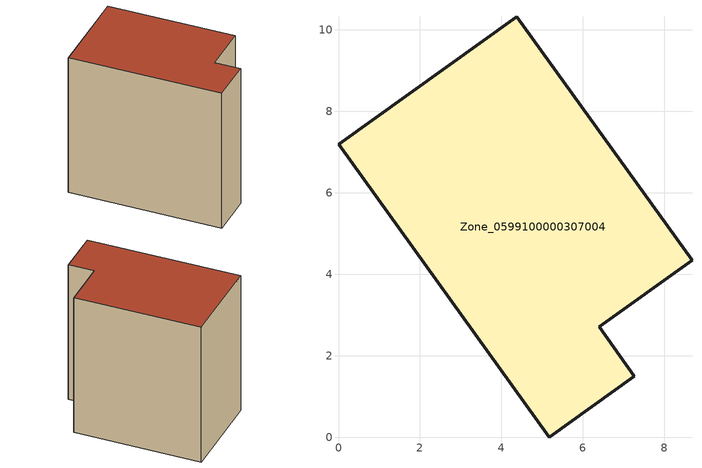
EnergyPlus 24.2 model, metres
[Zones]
Zone_0599100000307004
 floor ground (C_G): 0,7.19 4.38,10.32 8.68,4.34 6.4,2.71 7.26,1.49 5.17,0 z0
 wall outside (C_F): 5.17,0 7.26,1.49 6.4,2.71 8.68,4.34 4.38,10.32 0,7.19 5.17,0 z0:8.63
 roof outside (C_R): 4.38,10.32 0,7.19 5.17,0 7.26,1.49 6.4,2.71 8.68,4.34 z8.63
[BUILDING]
Pand.0599100000307004: North Axis=0; Terrain=City; Loads Convergence Tolerance Value=0.04; Temperature Convergence Tolerance Value=0.4; Solar Distribution=FullExterior; Maximum Number of Warmup Days=25; Minimum Number of Warmup Days=1
[Site:Location]
Rotterdam.The.Hague.AP_ZH_NLD Design_Conditions: Latitude=51.96; Longitude=4.45; Time Zone=1; Elevation=-4.5
[SITE:GROUNDTEMPERATURE:BUILDINGSURFACE]
18, 18, 18, 18, 18, 18, 18, 18, 18, 18, 18, 18
[MATERIAL] Thermal Absorptance=0.9; Solar Absorptance=0.7; Visible Absorptance=0.7
Name | Roughness | Thickness | Conductivity | Density | Specific Heat
G.TI.1975-1991 | MediumSmooth | 0.15 | 0.288461 | 540 | 1210
F.TI.1975-1991 | Rough | 0.3 | 0.230769 | 1920 | 840
R.TI.1975-1991 | MediumRough | 0.2 | 0.153846 | 1500 | 1000
[CONSTRUCTION]
C_G: G.TI.1975-1991
C_F: F.TI.1975-1991
C_R: R.TI.1975-1991
[ZONE]
Zone_0599100000307004: Type=1; Multiplier=1; Ceiling Height=Autocalculate; Volume=Autocalculate; Floor Area=autocalculate; Part of Total Floor Area=Yes
[ZONEINFILTRATION:DESIGNFLOWRATE]
Infil_Zone_0599100000307004: Zone or ZoneList or Space or SpaceList=Zone_0599100000307004; Schedule=AlwaysOn; Design Flow Rate Calculation Method=Flow/Area; Flow Rate per Floor Area=0.003; Constant Term Coefficient=1; Temperature Term Coefficient=0; Velocity Term Coefficient=0; Velocity Squared Term Coefficient=0
[HVACTEMPLATE:ZONE:IDEALLOADSAIRSYSTEM]
Zone_0599100000307004: Maximum Heating Supply Air Temperature=50; Minimum Cooling Supply Air Temperature=13; Maximum Heating Supply Air Humidity Ratio=0.0156; Minimum Cooling Supply Air Humidity Ratio=0.0077; Heating Limit=NoLimit; Cooling Limit=NoLimit; Dehumidification Control Type=ConstantSensibleHeatRatio; Cooling Sensible Heat Ratio=0.7; Dehumidification Setpoint=60; Humidification Control Type=None; Humidification Setpoint=30; Outdoor Air Method=None; Outdoor Air Flow Rate per Person=0.00944; Outdoor Air Flow Rate per Zone Floor Area=0; Outdoor Air Flow Rate per Zone=0; Demand Controlled Ventilation Type=None; Outdoor Air Economizer Type=NoEconomizer; Heat Recovery Type=None; Sensible Heat Recovery Effectiveness=0.7; Latent Heat Recovery Effectiveness=0.65
[ZONECONTROL:THERMOSTAT]
ThermostatControl_Zone_0599100000307004: Zone or ZoneList=Zone_0599100000307004; Control Type Schedule=DualSetpointControlType; Control 1=Thermostat_Zone_0599100000307004; Temperature Difference Between Cutout And Setpoint=0
[THERMOSTATSETPOINT:DUALSETPOINT]
Thermostat_Zone_0599100000307004: Heating Setpoint Temperature Schedule=HeatingSetpoint_Zone_0599100000307004; Cooling Setpoint Temperature Schedule=CoolingSetpoint_Zone_0599100000307004
[SCHEDULE:COMPACT]
HeatingSetpoint_Zone_0599100000307004: Through: 12/31, For: AllDays, Until: 24:00, 21
CoolingSetpoint_Zone_0599100000307004: Through: 12/31, For: AllDays, Until: 24:00, 24
DualSetpointControlType: Through: 12/31, For: AllDays, Until: 24:00, 4
AlwaysOn: Through: 12/31, For: AllDays, Until: 24:00, 1
